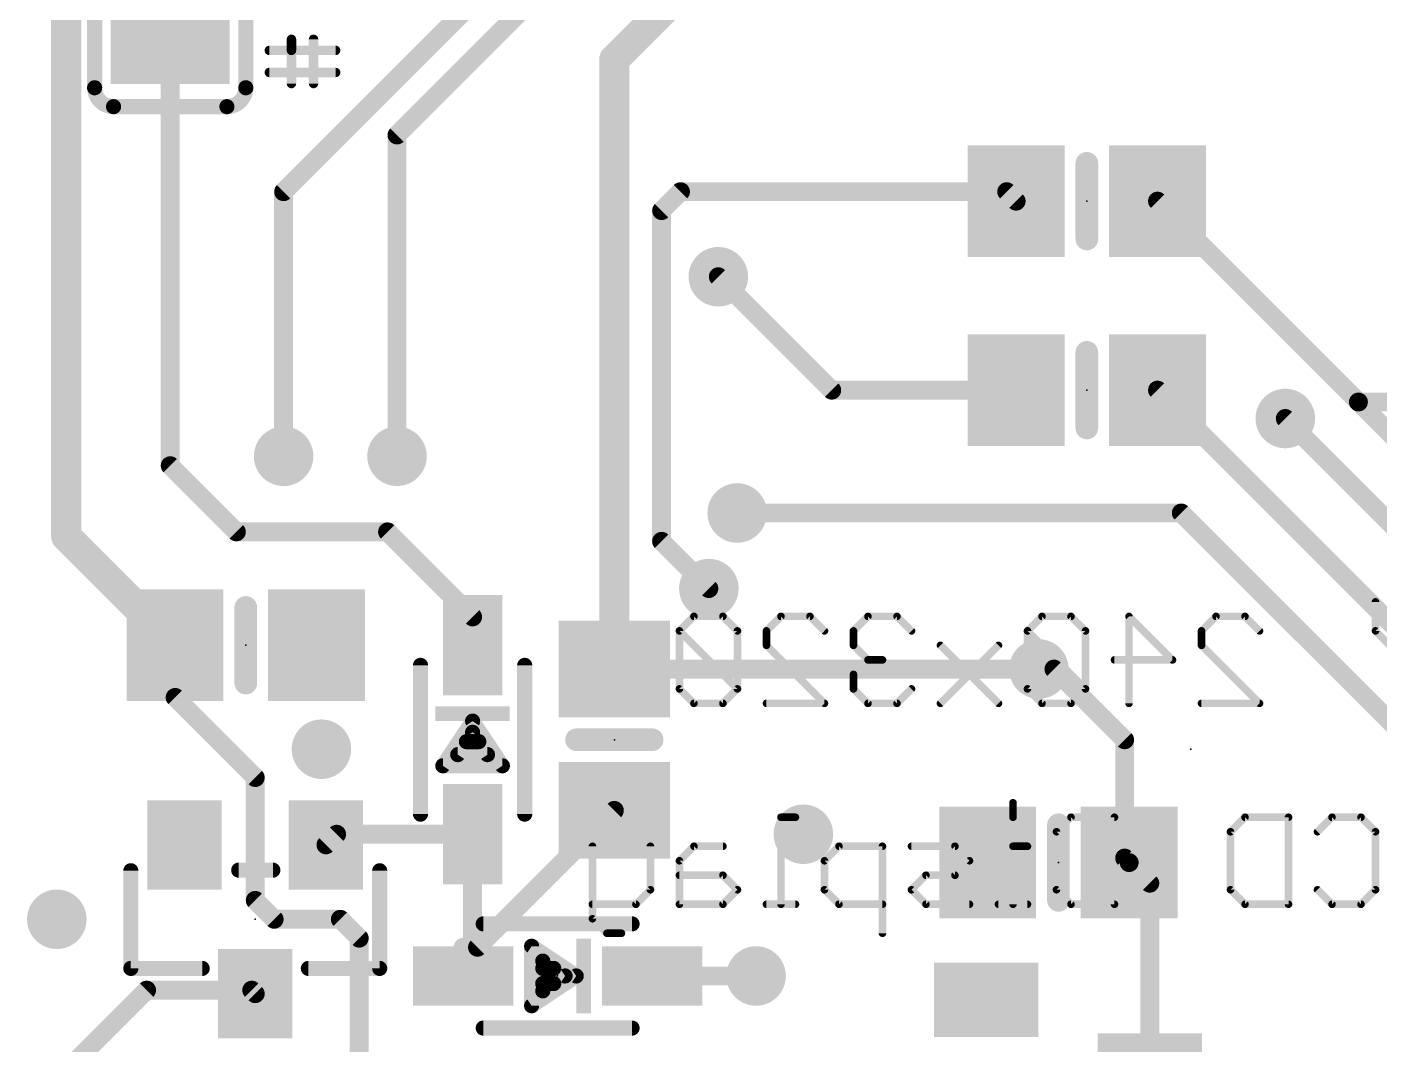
# Model space of a CAD drawing. Extents: x -0.1 to 56.3, y -0.6 to 85.1.
# Drawn here: x 15.47 to 33.66, y 41.24 to 54.92 of the extents above; entities that cross this region are included whole.
import ezdxf

# ---------------------------------------------------------------- set-up
doc = ezdxf.new("R2010")
doc.units = 0
for name, color, linetype in [('1', 12, 'CONTINUOUS'), ('18', 110, 'CONTINUOUS'), ('21', 40, 'CONTINUOUS'), ('23', 53, 'CONTINUOUS'), ('24', 53, 'CONTINUOUS'), ('52', 253, 'CONTINUOUS')]:
    doc.layers.add(name, color=color, linetype=linetype)

# ---------------------------------------------------------------- blocks, each defined once
blk = doc.blocks.new('RECT')
blk.add_solid([(-0.5, -0.5), (0.5, -0.5), (-0.5, 0.5), (0.5, 0.5)])
blk = doc.blocks.new('ROUNDV')
at = {"const_width": 0.5}
blk.add_lwpolyline([(0, -0.25, 1), (0, 0.25, 1), (0, -0.25)], format="xyb", dxfattribs=at)

msp = doc.modelspace()

# ---------------------------------------------------------------- linework, layer by layer
at = {"layer": '1'}
for points, const_width in [([(16.002, 73.533), (16.002, 48.072)], 0.4064), ([(25.019, 58.801), (18.923, 52.705)], 0.254), ([(25.654, 58.674), (20.447, 53.467)], 0.254), ([(24.257, 55.372), (23.368, 54.483)], 0.4064), ([(17.399, 54.737), (17.399, 49.022)], 0.254), ([(23.368, 54.483), (23.368, 46.289)], 0.4064), ([(20.447, 53.467), (20.447, 49.149)], 0.254), ([(18.923, 52.705), (18.923, 49.149)], 0.254), ([(24.003, 52.451), (24.257, 52.705)], 0.254), ([(24.257, 52.705), (28.641, 52.705)], 0.254), ([(28.641, 52.705), (28.768, 52.578)], 0.254), ([(24.003, 48.006), (24.003, 52.451)], 0.254), ([(30.668, 52.578), (33.368, 49.878)], 0.254), ([(26.289, 50.038), (24.765, 51.562)], 0.254), ([(28.768, 50.038), (26.289, 50.038)], 0.254), ([(30.668, 50.038), (35.365, 45.341)], 0.254), ([(33.368, 49.878), (34.765, 48.481)], 0.254), ([(42.959, 49.878), (33.368, 49.878)], 0.254), ([(36.365, 45.677), (32.385, 49.657)], 0.254), ([(17.399, 49.022), (18.288, 48.133)], 0.254), ([(30.988, 48.387), (25.019, 48.387)], 0.254), ([(34.865, 44.51), (30.988, 48.387)], 0.254), ([(16.002, 48.072), (17.465, 46.609)], 0.4064), ([(18.288, 48.133), (20.32, 48.133)], 0.254), ([(20.32, 48.133), (21.463, 46.99)], 0.254), ([(24.638, 47.371), (24.003, 48.006)], 0.254), ([(21.463, 46.99), (21.463, 46.609)], 0.254), ([(17.465, 46.609), (17.465, 45.908)], 0.254), ([(23.368, 46.289), (29.0737, 46.289)], 0.254), ([(29.0737, 46.289), (29.276, 46.289)], 0.254), ([(29.276, 46.289), (30.226, 45.339)], 0.254), ([(17.465, 45.908), (18.542, 44.831)], 0.254), ([(30.226, 45.339), (30.226, 43.749)], 0.254), ([(18.542, 44.831), (18.542, 43.18)], 0.254), ([(23.368, 44.389), (21.529, 42.55)], 0.254), ([(19.492, 43.926), (19.635, 44.069)], 0.254), ([(19.635, 44.069), (21.463, 44.069)], 0.254), ([(21.463, 42.164), (21.463, 44.069)], 0.254), ([(30.226, 43.749), (30.287, 43.688)], 0.254), ([(30.287, 43.688), (30.564, 43.411)], 0.254), ([(30.564, 43.411), (30.564, 40.894)], 0.254), ([(18.542, 43.18), (18.796, 42.926)], 0.254), ([(18.796, 42.926), (19.685, 42.926)], 0.254), ([(19.685, 42.926), (19.939, 42.672)], 0.254), ([(19.939, 42.672), (19.939, 40.32)], 0.254), ([(21.529, 42.55), (21.336, 42.55)], 0.254), ([(21.336, 42.55), (21.336, 42.164)], 0.254), ([(21.336, 42.164), (21.463, 42.164)], 0.254), ([(23.876, 42.164), (25.273, 42.164)], 0.254), ([(17.0815, 41.9735), (16.129, 41.021)], 0.254), ([(18.4945, 41.9735), (17.0815, 41.9735)], 0.254), ([(18.542, 41.926), (18.4945, 41.9735)], 0.254)]:
    msp.add_lwpolyline(points, dxfattribs=dict(at, const_width=const_width))
for points, const_width in [([(17.4625, 54.737, 1), (17.3355, 54.737)], 0.127), ([(23.4696, 54.483, 1), (23.2664, 54.483)], 0.2032), ([(23.2962, 54.5548, 1), (23.4398, 54.4112)], 0.2032), ([(20.5105, 53.467, 1), (20.3835, 53.467)], 0.127), ([(20.4021, 53.5119, 1), (20.4919, 53.4221)], 0.127), ([(18.9865, 52.705, 1), (18.8595, 52.705)], 0.127), ([(18.8781, 52.7499, 1), (18.9679, 52.6601)], 0.127), ([(24.257, 52.7685, 1), (24.257, 52.6415)], 0.127), ([(24.3019, 52.6601, 1), (24.2121, 52.7499)], 0.127), ([(28.6859, 52.7499, 1), (28.5961, 52.6601)], 0.127), ([(28.641, 52.6415, 1), (28.641, 52.7685)], 0.127), ([(24.0665, 52.451, 1), (23.9395, 52.451)], 0.127), ([(23.9581, 52.4959, 1), (24.0479, 52.4061)], 0.127), ([(28.7231, 52.5331, 1), (28.8129, 52.6229)], 0.127), ([(30.7129, 52.6229, 1), (30.6231, 52.5331)], 0.127), ([(24.8099, 51.6069, 1), (24.7201, 51.5171)], 0.127), ([(26.289, 50.1015, 1), (26.289, 49.9745)], 0.127), ([(26.2441, 49.9931, 1), (26.3339, 50.0829)], 0.127), ([(28.768, 49.9745, 1), (28.768, 50.1015)], 0.127), ([(30.7129, 50.0829, 1), (30.6231, 49.9931)], 0.127), ([(33.4129, 49.9229, 1), (33.3231, 49.8331)], 0.127), ([(33.368, 49.9415, 1), (33.368, 49.8145)], 0.127), ([(33.3231, 49.8331, 1), (33.4129, 49.9229)], 0.127), ([(32.4299, 49.7019, 1), (32.3401, 49.6121)], 0.127), ([(17.4439, 49.0669, 1), (17.3541, 48.9771)], 0.127), ([(18.8595, 49.149, 1), (18.9865, 49.149)], 0.127), ([(20.3835, 49.149, 1), (20.5105, 49.149)], 0.127), ([(17.3355, 49.022, 1), (17.4625, 49.022)], 0.127), ([(25.019, 48.4505, 1), (25.019, 48.3235)], 0.127), ([(31.0329, 48.4319, 1), (30.9431, 48.3421)], 0.127), ([(30.988, 48.3235, 1), (30.988, 48.4505)], 0.127), ([(16.0738, 48.1438, 1), (15.9302, 48.0002)], 0.2032), ([(18.288, 48.1965, 1), (18.288, 48.0695)], 0.127), ([(18.2431, 48.0881, 1), (18.3329, 48.1779)], 0.127), ([(20.3649, 48.1779, 1), (20.2751, 48.0881)], 0.127), ([(20.32, 48.0695, 1), (20.32, 48.1965)], 0.127), ([(15.9004, 48.072, 1), (16.1036, 48.072)], 0.2032), ([(24.0479, 48.0509, 1), (23.9581, 47.9611)], 0.127), ([(23.9395, 48.006, 1), (24.0665, 48.006)], 0.127), ([(24.5931, 47.3261, 1), (24.6829, 47.4159)], 0.127), ([(21.5265, 46.99, 1), (21.3995, 46.99)], 0.127), ([(21.4181, 46.9451, 1), (21.5079, 47.0349)], 0.127), ([(17.3932, 46.5372, 1), (17.5368, 46.6808)], 0.2032), ([(17.5285, 46.609, 1), (17.4015, 46.609)], 0.127), ([(21.3995, 46.609, 1), (21.5265, 46.609)], 0.127), ([(23.2664, 46.289, 1), (23.4696, 46.289)], 0.2032), ([(23.368, 46.3525, 1), (23.368, 46.2255)], 0.127), ([(29.0737, 46.3525, 1), (29.0737, 46.2255)], 0.127), ([(29.0737, 46.2255, 1), (29.0737, 46.3525)], 0.127), ([(29.3209, 46.3339, 1), (29.2311, 46.2441)], 0.127), ([(29.276, 46.2255, 1), (29.276, 46.3525)], 0.127), ([(17.5099, 45.9529, 1), (17.4201, 45.8631)], 0.127), ([(17.4015, 45.908, 1), (17.5285, 45.908)], 0.127), ([(30.2895, 45.339, 1), (30.1625, 45.339)], 0.127), ([(30.1811, 45.2941, 1), (30.2709, 45.3839)], 0.127), ([(18.6055, 44.831, 1), (18.4785, 44.831)], 0.127), ([(18.4971, 44.7861, 1), (18.5869, 44.8759)], 0.127), ([(23.4129, 44.3441, 1), (23.3231, 44.4339)], 0.127), ([(19.635, 44.1325, 1), (19.635, 44.0055)], 0.127), ([(19.6799, 44.0241, 1), (19.5901, 44.1139)], 0.127), ([(21.5265, 44.069, 1), (21.3995, 44.069)], 0.127), ([(21.463, 44.0055, 1), (21.463, 44.1325)], 0.127), ([(19.4471, 43.9709, 1), (19.5369, 43.8811)], 0.127), ([(30.2709, 43.7939, 1), (30.1811, 43.7041)], 0.127), ([(30.1625, 43.749, 1), (30.2895, 43.749)], 0.127), ([(30.3319, 43.7329, 1), (30.2421, 43.6431)], 0.127), ([(30.2421, 43.6431, 1), (30.3319, 43.7329)], 0.127), ([(30.6275, 43.411, 1), (30.5005, 43.411)], 0.127), ([(30.5191, 43.3661, 1), (30.6089, 43.4559)], 0.127), ([(18.5869, 43.2249, 1), (18.4971, 43.1351)], 0.127), ([(18.4785, 43.18, 1), (18.6055, 43.18)], 0.127), ([(18.796, 42.9895, 1), (18.796, 42.8625)], 0.127), ([(18.7511, 42.8811, 1), (18.8409, 42.9709)], 0.127), ([(19.7299, 42.9709, 1), (19.6401, 42.8811)], 0.127), ([(19.685, 42.8625, 1), (19.685, 42.9895)], 0.127), ([(20.0025, 42.672, 1), (19.8755, 42.672)], 0.127), ([(19.8941, 42.6271, 1), (19.9839, 42.7169)], 0.127), ([(21.336, 42.6135, 1), (21.336, 42.4865)], 0.127), ([(21.3995, 42.55, 1), (21.2725, 42.55)], 0.127), ([(21.4841, 42.5949, 1), (21.5739, 42.5051)], 0.127), ([(21.529, 42.4865, 1), (21.529, 42.6135)], 0.127), ([(21.336, 42.2275, 1), (21.336, 42.1005)], 0.127), ([(21.2725, 42.164, 1), (21.3995, 42.164)], 0.127), ([(21.3995, 42.164, 1), (21.5265, 42.164)], 0.127), ([(21.463, 42.1005, 1), (21.463, 42.2275)], 0.127), ([(23.876, 42.2275, 1), (23.876, 42.1005)], 0.127), ([(25.273, 42.1005, 1), (25.273, 42.2275)], 0.127), ([(17.0815, 42.037, 1), (17.0815, 41.91)], 0.127), ([(17.1264, 41.9286, 1), (17.0366, 42.0184)], 0.127), ([(18.5394, 42.0184, 1), (18.4496, 41.9286)], 0.127), ([(18.4945, 41.91, 1), (18.4945, 42.037)], 0.127), ([(18.4971, 41.8811, 1), (18.5869, 41.9709)], 0.127)]:
    msp.add_lwpolyline(points, format="xyb", dxfattribs=dict(at, const_width=const_width))
at = {"layer": '21'}
for points, const_width in [([(16.383, 54.102), (16.383, 56.896)], 0.2032), ([(18.415, 56.896), (18.415, 54.102)], 0.2032), ([(19.0283, 54.6041), (19.0283, 54.7524)], 0.127), ([(19.3249, 54.1592), (19.3249, 54.7524)], 0.127), ([(18.7317, 54.6041), (19.6215, 54.6041)], 0.127), ([(19.0283, 54.1592), (19.0283, 54.6041)], 0.127), ([(19.6215, 54.3075), (18.7317, 54.3075)], 0.127), ([(16.637, 53.848), (18.161, 53.848)], 0.2032), ([(29.718, 53.086), (29.718, 52.07)], 0.3048), ([(29.718, 50.546), (29.718, 49.53)], 0.3048), ([(18.415, 47.117), (18.415, 46.101)], 0.3048), ([(20.763, 44.339), (20.763, 46.339)], 0.2032), ([(22.163, 46.339), (22.163, 44.339)], 0.2032), ([(21.063, 44.989), (21.463, 45.589)], 0.2032), ([(21.463, 45.589), (21.863, 44.989)], 0.2032), ([(21.263, 45.139), (21.463, 45.439)], 0.2032), ([(21.463, 45.439), (21.663, 45.139)], 0.2032), ([(22.86, 45.339), (23.876, 45.339)], 0.3048), ([(21.3794, 45.3136), (21.5466, 45.3136)], 0.2032), ([(21.663, 45.139), (21.263, 45.139)], 0.2032), ([(21.863, 44.989), (21.063, 44.989)], 0.2032), ([(29.337, 43.18), (29.337, 44.196)], 0.3048), ([(16.8696, 42.2656), (16.8696, 43.5784)], 0.2032), ([(18.3196, 43.5864), (18.7784, 43.5864)], 0.2032), ([(20.2144, 43.5784), (20.2144, 42.2656)], 0.2032), ([(21.606, 42.864), (23.606, 42.864)], 0.2032), ([(22.256, 41.764), (22.256, 42.564)], 0.2032), ([(22.256, 42.564), (22.856, 42.164)], 0.2032), ([(17.8284, 42.2656), (16.8696, 42.2656)], 0.2032), ([(20.2144, 42.2656), (19.2556, 42.2656)], 0.2032), ([(22.406, 41.964), (22.406, 42.364)], 0.2032), ([(22.406, 42.364), (22.706, 42.164)], 0.2032), ([(22.406, 42.2656), (22.5536, 42.2656)], 0.2032), ([(22.856, 42.164), (22.256, 41.764)], 0.2032), ([(22.706, 42.164), (22.406, 41.964)], 0.2032), ([(22.406, 42.0624), (22.5536, 42.0624)], 0.2032), ([(23.606, 41.464), (21.606, 41.464)], 0.2032)]:
    msp.add_lwpolyline(points, dxfattribs=dict(at, const_width=const_width))
for points, const_width in [([(19.0601, 54.7524, 1), (18.9966, 54.7524)], 0.0635), ([(19.3567, 54.7524, 1), (19.2932, 54.7524)], 0.0635), ([(18.7317, 54.6359, 1), (18.7317, 54.5724)], 0.0635), ([(19.0601, 54.6041, 1), (18.9966, 54.6041)], 0.0635), ([(18.9966, 54.6041, 1), (19.0601, 54.6041)], 0.0635), ([(19.6215, 54.5724, 1), (19.6215, 54.6359)], 0.0635), ([(18.7317, 54.3393, 1), (18.7317, 54.2758)], 0.0635), ([(19.6215, 54.2758, 1), (19.6215, 54.3393)], 0.0635), ([(16.383, 54.102, 0.4142), (16.637, 53.848)], 0.2032), ([(16.4338, 54.102, 1), (16.3322, 54.102)], 0.1016), ([(18.161, 53.848, 0.4142), (18.415, 54.102)], 0.2032), ([(18.4658, 54.102, 1), (18.3642, 54.102)], 0.1016), ([(18.9966, 54.1592, 1), (19.0601, 54.1592)], 0.0635), ([(19.2932, 54.1592, 1), (19.3567, 54.1592)], 0.0635), ([(16.3322, 54.102, 1), (16.4338, 54.102)], 0.1016), ([(18.3642, 54.102, 1), (18.4658, 54.102)], 0.1016), ([(16.637, 53.8988, 1), (16.637, 53.7972)], 0.1016), ([(16.637, 53.7972, 1), (16.637, 53.8988)], 0.1016), ([(18.161, 53.8988, 1), (18.161, 53.7972)], 0.1016), ([(18.161, 53.7972, 1), (18.161, 53.8988)], 0.1016), ([(29.7942, 53.086, 1), (29.6418, 53.086)], 0.1524), ([(29.6418, 52.07, 1), (29.7942, 52.07)], 0.1524), ([(29.7942, 50.546, 1), (29.6418, 50.546)], 0.1524), ([(29.6418, 49.53, 1), (29.7942, 49.53)], 0.1524), ([(18.4912, 47.117, 1), (18.3388, 47.117)], 0.1524), ([(20.8138, 46.339, 1), (20.7122, 46.339)], 0.1016), ([(22.2138, 46.339, 1), (22.1122, 46.339)], 0.1016), ([(18.3388, 46.101, 1), (18.4912, 46.101)], 0.1524), ([(21.5053, 45.6172, 1), (21.4207, 45.5608)], 0.1016), ([(21.5053, 45.5608, 1), (21.4207, 45.6172)], 0.1016), ([(21.5053, 45.4672, 1), (21.4207, 45.4108)], 0.1016), ([(21.5053, 45.4108, 1), (21.4207, 45.4672)], 0.1016), ([(22.86, 45.4152, 1), (22.86, 45.2628)], 0.1524), ([(23.876, 45.2628, 1), (23.876, 45.4152)], 0.1524), ([(21.3794, 45.3644, 1), (21.3794, 45.2628)], 0.1016), ([(21.5466, 45.2628, 1), (21.5466, 45.3644)], 0.1016), ([(21.263, 45.1898, 1), (21.263, 45.0882)], 0.1016), ([(21.2207, 45.1672, 1), (21.3053, 45.1108)], 0.1016), ([(21.6207, 45.1108, 1), (21.7053, 45.1672)], 0.1016), ([(21.663, 45.0882, 1), (21.663, 45.1898)], 0.1016), ([(21.063, 45.0398, 1), (21.063, 44.9382)], 0.1016), ([(21.0207, 45.0172, 1), (21.1053, 44.9608)], 0.1016), ([(21.8207, 44.9608, 1), (21.9053, 45.0172)], 0.1016), ([(21.863, 44.9382, 1), (21.863, 45.0398)], 0.1016), ([(20.7122, 44.339, 1), (20.8138, 44.339)], 0.1016), ([(22.1122, 44.339, 1), (22.2138, 44.339)], 0.1016), ([(29.4132, 44.196, 1), (29.2608, 44.196)], 0.1524), ([(16.9204, 43.5784, 1), (16.8188, 43.5784)], 0.1016), ([(18.3196, 43.6372, 1), (18.3196, 43.5356)], 0.1016), ([(18.7784, 43.5356, 1), (18.7784, 43.6372)], 0.1016), ([(20.2652, 43.5784, 1), (20.1636, 43.5784)], 0.1016), ([(29.2608, 43.18, 1), (29.4132, 43.18)], 0.1524), ([(21.606, 42.9148, 1), (21.606, 42.8132)], 0.1016), ([(23.606, 42.8132, 1), (23.606, 42.9148)], 0.1016), ([(22.3068, 42.564, 1), (22.2052, 42.564)], 0.1016), ([(22.2842, 42.6063, 1), (22.2278, 42.5217)], 0.1016), ([(16.8696, 42.3164, 1), (16.8696, 42.2148)], 0.1016), ([(17.8284, 42.2148, 1), (17.8284, 42.3164)], 0.1016), ([(19.2556, 42.3164, 1), (19.2556, 42.2148)], 0.1016), ([(20.2144, 42.2148, 1), (20.2144, 42.3164)], 0.1016), ([(22.4568, 42.364, 1), (22.3552, 42.364)], 0.1016), ([(22.4342, 42.4063, 1), (22.3778, 42.3217)], 0.1016), ([(22.406, 42.3164, 1), (22.406, 42.2148)], 0.1016), ([(22.5536, 42.2148, 1), (22.5536, 42.3164)], 0.1016), ([(16.8188, 42.2656, 1), (16.9204, 42.2656)], 0.1016), ([(20.1636, 42.2656, 1), (20.2652, 42.2656)], 0.1016), ([(22.7342, 42.1217, 1), (22.6778, 42.2063)], 0.1016), ([(22.6778, 42.1217, 1), (22.7342, 42.2063)], 0.1016), ([(22.8842, 42.1217, 1), (22.8278, 42.2063)], 0.1016), ([(22.8278, 42.1217, 1), (22.8842, 42.2063)], 0.1016), ([(22.406, 42.1132, 1), (22.406, 42.0116)], 0.1016), ([(22.3778, 42.0063, 1), (22.4342, 41.9217)], 0.1016), ([(22.3552, 41.964, 1), (22.4568, 41.964)], 0.1016), ([(22.5536, 42.0116, 1), (22.5536, 42.1132)], 0.1016), ([(22.2278, 41.8063, 1), (22.2842, 41.7217)], 0.1016), ([(22.2052, 41.764, 1), (22.3068, 41.764)], 0.1016), ([(21.606, 41.5148, 1), (21.606, 41.4132)], 0.1016), ([(23.606, 41.4132, 1), (23.606, 41.5148)], 0.1016)]:
    msp.add_lwpolyline(points, format="xyb", dxfattribs=dict(at, const_width=const_width))
at = {"layer": '23'}
for p in [(29.718, 52.578), (29.718, 50.038), (18.415, 46.609), (21.463, 45.339), (23.368, 45.339), (29.337, 43.688), (18.542, 42.926), (22.606, 42.164)]:
    msp.add_point(p, dxfattribs=at)
at = {"layer": '24'}
msp.add_point((31.115, 45.212), dxfattribs=at)
at = {"layer": '52', "const_width": 0.1016}
for points in [[(33.5979, 47.1921), (33.5979, 46.8023)], [(24.4376, 46.9972), (24.2427, 46.8023)], [(24.8274, 46.9972), (24.4376, 46.9972)], [(25.0223, 46.8023), (24.8274, 46.9972)], [(25.4121, 46.8023), (25.607, 46.9972)], [(25.607, 46.9972), (25.9968, 46.9972)], [(25.9968, 46.9972), (26.1917, 46.8023)], [(26.7764, 46.9972), (26.5815, 46.8023)], [(27.1662, 46.9972), (26.7764, 46.9972)], [(27.3611, 46.8023), (27.1662, 46.9972)], [(29.1152, 46.9972), (28.9203, 46.8023)], [(29.505, 46.9972), (29.1152, 46.9972)], [(29.6999, 46.8023), (29.505, 46.9972)], [(30.2846, 45.8278), (30.2846, 46.9972)], [(30.2846, 46.9972), (30.8693, 46.4125)], [(31.2591, 46.8023), (31.454, 46.9972)], [(31.454, 46.9972), (31.8438, 46.9972)], [(31.8438, 46.9972), (32.0387, 46.8023)], [(24.2427, 46.8023), (24.2427, 46.0227)], [(25.0223, 46.0227), (24.2427, 46.8023)], [(25.0223, 46.0227), (25.0223, 46.8023)], [(25.4121, 46.6074), (25.4121, 46.8023)], [(26.5815, 46.8023), (26.5815, 46.6074)], [(28.9203, 46.8023), (28.9203, 46.0227)], [(29.6999, 46.0227), (28.9203, 46.8023)], [(29.6999, 46.0227), (29.6999, 46.8023)], [(31.2591, 46.6074), (31.2591, 46.8023)], [(33.5979, 46.8023), (33.7928, 46.6074)], [(26.1917, 45.8278), (25.4121, 46.6074)], [(26.5815, 46.6074), (26.7764, 46.4125)], [(28.5305, 46.6074), (27.7509, 45.8278)], [(28.5305, 45.8278), (27.7509, 46.6074)], [(32.0387, 45.8278), (31.2591, 46.6074)], [(26.7764, 46.4125), (26.5815, 46.2176)], [(26.7764, 46.4125), (26.9713, 46.4125)], [(30.8693, 46.4125), (30.0897, 46.4125)], [(26.5815, 46.2176), (26.5815, 46.0227)], [(24.2427, 46.0227), (24.4376, 45.8278)], [(24.8274, 45.8278), (25.0223, 46.0227)], [(26.5815, 46.0227), (26.7764, 45.8278)], [(27.1662, 45.8278), (27.3611, 46.0227)], [(28.9203, 46.0227), (29.1152, 45.8278)], [(29.505, 45.8278), (29.6999, 46.0227)], [(24.4376, 45.8278), (24.8274, 45.8278)], [(25.4121, 45.8278), (26.1917, 45.8278)], [(26.7764, 45.8278), (27.1662, 45.8278)], [(29.1152, 45.8278), (29.505, 45.8278)], [(31.2591, 45.8278), (32.0387, 45.8278)], [(28.7254, 44.4921), (28.7254, 44.2972)], [(25.8019, 44.2972), (25.607, 44.2972)], [(25.607, 44.2972), (25.607, 43.1278)], [(29.3101, 44.1023), (29.505, 44.2972)], [(29.505, 44.2972), (30.0897, 44.2972)], [(30.0897, 44.2972), (30.0897, 43.1278)], [(31.6489, 44.1023), (31.8438, 44.2972)], [(31.8438, 44.2972), (32.4285, 44.2972)], [(32.4285, 44.2972), (32.4285, 43.1278)], [(32.8183, 44.1023), (33.0132, 44.2972)], [(33.0132, 44.2972), (33.403, 44.2972)], [(33.403, 44.2972), (33.5979, 44.1023)], [(29.3101, 43.3227), (29.3101, 44.1023)], [(31.6489, 43.3227), (31.6489, 44.1023)], [(33.5979, 44.1023), (33.5979, 43.3227)], [(23.0733, 43.9074), (23.0733, 42.9329)], [(23.8529, 43.9074), (23.8529, 43.3227)], [(24.4376, 43.9074), (24.2427, 43.7125)], [(24.8274, 43.9074), (24.4376, 43.9074)], [(26.3866, 43.9074), (26.1917, 43.7125)], [(26.9713, 43.9074), (26.3866, 43.9074)], [(26.9713, 42.738), (26.9713, 43.9074)], [(27.9458, 43.9074), (27.3611, 43.9074)], [(28.1407, 43.7125), (27.9458, 43.9074)], [(28.9203, 43.9074), (28.7254, 43.9074)], [(28.7254, 43.9074), (28.7254, 43.1278)], [(24.2427, 43.7125), (24.2427, 43.1278)], [(26.1917, 43.7125), (26.1917, 43.3227)], [(27.9458, 43.5176), (28.1407, 43.7125)], [(24.8274, 43.5176), (24.2427, 43.5176)], [(25.0223, 43.3227), (24.8274, 43.5176)], [(27.3611, 43.3227), (27.556, 43.5176)], [(27.556, 43.5176), (27.9458, 43.5176)], [(23.8529, 43.3227), (23.658, 43.1278)], [(24.8274, 43.1278), (25.0223, 43.3227)], [(26.1917, 43.3227), (26.3866, 43.1278)], [(27.556, 43.1278), (27.3611, 43.3227)], [(29.505, 43.1278), (29.3101, 43.3227)], [(31.8438, 43.1278), (31.6489, 43.3227)], [(33.0132, 43.1278), (32.8183, 43.3227)], [(33.5979, 43.3227), (33.403, 43.1278)], [(23.658, 43.1278), (23.0733, 43.1278)], [(24.2427, 43.1278), (24.8274, 43.1278)], [(25.8019, 43.1278), (25.4121, 43.1278)], [(26.3866, 43.1278), (26.9713, 43.1278)], [(28.1407, 43.1278), (27.556, 43.1278)], [(28.9203, 43.1278), (28.5305, 43.1278)], [(30.0897, 43.1278), (29.505, 43.1278)], [(32.4285, 43.1278), (31.8438, 43.1278)], [(33.403, 43.1278), (33.0132, 43.1278)], [(23.0733, 42.9329), (23.2682, 42.738)], [(23.2682, 42.738), (23.4631, 42.738)]]:
    msp.add_lwpolyline(points, dxfattribs=at)
at = {"layer": '52', "const_width": 0.0508}
for points in [[(33.6233, 47.1921, 1), (33.5725, 47.1921)], [(24.4376, 47.0226, 1), (24.4376, 46.9718)], [(24.4556, 46.9792, 1), (24.4197, 47.0152)], [(24.8454, 47.0152, 1), (24.8095, 46.9792)], [(24.8274, 46.9718, 1), (24.8274, 47.0226)], [(25.607, 47.0226, 1), (25.607, 46.9718)], [(25.625, 46.9792, 1), (25.5891, 47.0152)], [(26.0148, 47.0152, 1), (25.9789, 46.9792)], [(25.9968, 46.9718, 1), (25.9968, 47.0226)], [(26.7764, 47.0226, 1), (26.7764, 46.9718)], [(26.7944, 46.9792, 1), (26.7585, 47.0152)], [(27.1842, 47.0152, 1), (27.1483, 46.9792)], [(27.1662, 46.9718, 1), (27.1662, 47.0226)], [(29.1152, 47.0226, 1), (29.1152, 46.9718)], [(29.1332, 46.9792, 1), (29.0973, 47.0152)], [(29.523, 47.0152, 1), (29.4871, 46.9792)], [(29.505, 46.9718, 1), (29.505, 47.0226)], [(30.31, 46.9972, 1), (30.2592, 46.9972)], [(30.3026, 47.0152, 1), (30.2667, 46.9792)], [(31.454, 47.0226, 1), (31.454, 46.9718)], [(31.472, 46.9792, 1), (31.4361, 47.0152)], [(31.8618, 47.0152, 1), (31.8259, 46.9792)], [(31.8438, 46.9718, 1), (31.8438, 47.0226)], [(24.2681, 46.8023, 1), (24.2173, 46.8023)], [(24.2607, 46.8203, 1), (24.2248, 46.7843)], [(24.2248, 46.8203, 1), (24.2607, 46.7843)], [(25.0477, 46.8023, 1), (24.9969, 46.8023)], [(25.0044, 46.7843, 1), (25.0403, 46.8203)], [(25.4375, 46.8023, 1), (25.3867, 46.8023)], [(25.3942, 46.8203, 1), (25.4301, 46.7843)], [(26.1738, 46.7843, 1), (26.2097, 46.8203)], [(26.6069, 46.8023, 1), (26.5561, 46.8023)], [(26.5636, 46.8203, 1), (26.5995, 46.7843)], [(27.3432, 46.7843, 1), (27.3791, 46.8203)], [(28.9457, 46.8023, 1), (28.8949, 46.8023)], [(28.9383, 46.8203, 1), (28.9024, 46.7843)], [(28.9024, 46.8203, 1), (28.9383, 46.7843)], [(29.7253, 46.8023, 1), (29.6745, 46.8023)], [(29.682, 46.7843, 1), (29.7179, 46.8203)], [(31.2845, 46.8023, 1), (31.2337, 46.8023)], [(31.2412, 46.8203, 1), (31.2771, 46.7843)], [(32.0208, 46.7843, 1), (32.0567, 46.8203)], [(33.6159, 46.8203, 1), (33.5799, 46.7843)], [(33.5725, 46.8023, 1), (33.6233, 46.8023)], [(25.4301, 46.6254, 1), (25.3942, 46.5894)], [(25.3867, 46.6074, 1), (25.4375, 46.6074)], [(26.5995, 46.6254, 1), (26.5636, 46.5894)], [(26.5561, 46.6074, 1), (26.6069, 46.6074)], [(27.7689, 46.6254, 1), (27.733, 46.5894)], [(28.5485, 46.5894, 1), (28.5126, 46.6254)], [(31.2771, 46.6254, 1), (31.2412, 46.5894)], [(31.2337, 46.6074, 1), (31.2845, 46.6074)], [(26.7764, 46.4379, 1), (26.7764, 46.3871)], [(26.7944, 46.3945, 1), (26.7585, 46.4305)], [(26.7585, 46.3945, 1), (26.7944, 46.4305)], [(26.9713, 46.3871, 1), (26.9713, 46.4379)], [(30.0897, 46.4379, 1), (30.0897, 46.3871)], [(30.8514, 46.3945, 1), (30.8873, 46.4305)], [(30.8693, 46.3871, 1), (30.8693, 46.4379)], [(26.6069, 46.2176, 1), (26.5561, 46.2176)], [(26.5636, 46.2356, 1), (26.5995, 46.1996)], [(24.2607, 46.0407, 1), (24.2248, 46.0047)], [(24.2173, 46.0227, 1), (24.2681, 46.0227)], [(24.9969, 46.0227, 1), (25.0477, 46.0227)], [(25.0403, 46.0047, 1), (25.0044, 46.0407)], [(25.0044, 46.0047, 1), (25.0403, 46.0407)], [(26.5995, 46.0407, 1), (26.5636, 46.0047)], [(26.5561, 46.0227, 1), (26.6069, 46.0227)], [(27.3791, 46.0047, 1), (27.3432, 46.0407)], [(28.9383, 46.0407, 1), (28.9024, 46.0047)], [(28.8949, 46.0227, 1), (28.9457, 46.0227)], [(29.6745, 46.0227, 1), (29.7253, 46.0227)], [(29.7179, 46.0047, 1), (29.682, 46.0407)], [(29.682, 46.0047, 1), (29.7179, 46.0407)], [(24.4376, 45.8532, 1), (24.4376, 45.8024)], [(24.4197, 45.8098, 1), (24.4556, 45.8458)], [(24.8095, 45.8458, 1), (24.8454, 45.8098)], [(24.8274, 45.8024, 1), (24.8274, 45.8532)], [(25.4121, 45.8532, 1), (25.4121, 45.8024)], [(26.1738, 45.8098, 1), (26.2097, 45.8458)], [(26.1917, 45.8024, 1), (26.1917, 45.8532)], [(26.7764, 45.8532, 1), (26.7764, 45.8024)], [(26.7585, 45.8098, 1), (26.7944, 45.8458)], [(27.1483, 45.8458, 1), (27.1842, 45.8098)], [(27.1662, 45.8024, 1), (27.1662, 45.8532)], [(27.733, 45.8458, 1), (27.7689, 45.8098)], [(28.5126, 45.8098, 1), (28.5485, 45.8458)], [(29.1152, 45.8532, 1), (29.1152, 45.8024)], [(29.0973, 45.8098, 1), (29.1332, 45.8458)], [(29.4871, 45.8458, 1), (29.523, 45.8098)], [(29.505, 45.8024, 1), (29.505, 45.8532)], [(30.2592, 45.8278, 1), (30.31, 45.8278)], [(31.2591, 45.8532, 1), (31.2591, 45.8024)], [(32.0208, 45.8098, 1), (32.0567, 45.8458)], [(32.0387, 45.8024, 1), (32.0387, 45.8532)], [(28.7508, 44.4921, 1), (28.7, 44.4921)], [(25.607, 44.3226, 1), (25.607, 44.2718)], [(25.6324, 44.2972, 1), (25.5816, 44.2972)], [(25.8019, 44.2718, 1), (25.8019, 44.3226)], [(28.7, 44.2972, 1), (28.7508, 44.2972)], [(29.505, 44.3226, 1), (29.505, 44.2718)], [(29.523, 44.2792, 1), (29.4871, 44.3152)], [(30.1151, 44.2972, 1), (30.0643, 44.2972)], [(30.0897, 44.2718, 1), (30.0897, 44.3226)], [(31.8438, 44.3226, 1), (31.8438, 44.2718)], [(31.8618, 44.2792, 1), (31.8259, 44.3152)], [(32.4539, 44.2972, 1), (32.4031, 44.2972)], [(32.4285, 44.2718, 1), (32.4285, 44.3226)], [(33.0132, 44.3226, 1), (33.0132, 44.2718)], [(33.0312, 44.2792, 1), (32.9953, 44.3152)], [(33.421, 44.3152, 1), (33.3851, 44.2792)], [(33.403, 44.2718, 1), (33.403, 44.3226)], [(29.3355, 44.1023, 1), (29.2847, 44.1023)], [(29.2922, 44.1203, 1), (29.3281, 44.0843)], [(31.6743, 44.1023, 1), (31.6235, 44.1023)], [(31.631, 44.1203, 1), (31.6669, 44.0843)], [(32.8004, 44.1203, 1), (32.8363, 44.0843)], [(33.6233, 44.1023, 1), (33.5725, 44.1023)], [(33.5799, 44.0843, 1), (33.6159, 44.1203)], [(23.0987, 43.9074, 1), (23.0479, 43.9074)], [(23.8783, 43.9074, 1), (23.8275, 43.9074)], [(24.4376, 43.9328, 1), (24.4376, 43.882)], [(24.4556, 43.8894, 1), (24.4197, 43.9254)], [(24.8274, 43.882, 1), (24.8274, 43.9328)], [(26.3866, 43.9328, 1), (26.3866, 43.882)], [(26.4046, 43.8894, 1), (26.3687, 43.9254)], [(26.9967, 43.9074, 1), (26.9459, 43.9074)], [(26.9713, 43.882, 1), (26.9713, 43.9328)], [(27.3611, 43.9328, 1), (27.3611, 43.882)], [(27.9638, 43.9254, 1), (27.9279, 43.8894)], [(27.9458, 43.882, 1), (27.9458, 43.9328)], [(28.7254, 43.9328, 1), (28.7254, 43.882)], [(28.7508, 43.9074, 1), (28.7, 43.9074)], [(28.9203, 43.882, 1), (28.9203, 43.9328)], [(24.2681, 43.7125, 1), (24.2173, 43.7125)], [(24.2248, 43.7305, 1), (24.2607, 43.6945)], [(26.2171, 43.7125, 1), (26.1663, 43.7125)], [(26.1738, 43.7305, 1), (26.2097, 43.6945)], [(28.1587, 43.6945, 1), (28.1228, 43.7305)], [(28.1228, 43.6945, 1), (28.1587, 43.7305)], [(24.2427, 43.543, 1), (24.2427, 43.4922)], [(24.8454, 43.5356, 1), (24.8095, 43.4996)], [(24.8274, 43.4922, 1), (24.8274, 43.543)], [(27.556, 43.543, 1), (27.556, 43.4922)], [(27.574, 43.4996, 1), (27.5381, 43.5356)], [(27.9279, 43.5356, 1), (27.9638, 43.4996)], [(27.9458, 43.4922, 1), (27.9458, 43.543)], [(23.8275, 43.3227, 1), (23.8783, 43.3227)], [(23.8709, 43.3047, 1), (23.835, 43.3407)], [(25.0403, 43.3047, 1), (25.0044, 43.3407)], [(25.0044, 43.3047, 1), (25.0403, 43.3407)], [(26.2097, 43.3407, 1), (26.1738, 43.3047)], [(26.1663, 43.3227, 1), (26.2171, 43.3227)], [(27.3791, 43.3407, 1), (27.3432, 43.3047)], [(27.3432, 43.3407, 1), (27.3791, 43.3047)], [(29.3281, 43.3407, 1), (29.2922, 43.3047)], [(29.2847, 43.3227, 1), (29.3355, 43.3227)], [(31.6669, 43.3407, 1), (31.631, 43.3047)], [(31.6235, 43.3227, 1), (31.6743, 43.3227)], [(32.8363, 43.3407, 1), (32.8004, 43.3047)], [(33.5725, 43.3227, 1), (33.6233, 43.3227)], [(33.6159, 43.3047, 1), (33.5799, 43.3407)], [(23.0733, 43.1532, 1), (23.0733, 43.1024)], [(23.6401, 43.1458, 1), (23.676, 43.1098)], [(23.658, 43.1024, 1), (23.658, 43.1532)], [(24.2427, 43.1532, 1), (24.2427, 43.1024)], [(24.2173, 43.1278, 1), (24.2681, 43.1278)], [(24.8095, 43.1458, 1), (24.8454, 43.1098)], [(24.8274, 43.1024, 1), (24.8274, 43.1532)], [(25.4121, 43.1532, 1), (25.4121, 43.1024)], [(25.5816, 43.1278, 1), (25.6324, 43.1278)], [(25.8019, 43.1024, 1), (25.8019, 43.1532)], [(26.3866, 43.1532, 1), (26.3866, 43.1024)], [(26.3687, 43.1098, 1), (26.4046, 43.1458)], [(26.9713, 43.1024, 1), (26.9713, 43.1532)], [(27.556, 43.1532, 1), (27.556, 43.1024)], [(27.5381, 43.1098, 1), (27.574, 43.1458)], [(28.1407, 43.1024, 1), (28.1407, 43.1532)], [(28.5305, 43.1532, 1), (28.5305, 43.1024)], [(28.7, 43.1278, 1), (28.7508, 43.1278)], [(28.9203, 43.1024, 1), (28.9203, 43.1532)], [(29.505, 43.1532, 1), (29.505, 43.1024)], [(29.4871, 43.1098, 1), (29.523, 43.1458)], [(30.0643, 43.1278, 1), (30.1151, 43.1278)], [(30.0897, 43.1024, 1), (30.0897, 43.1532)], [(31.8438, 43.1532, 1), (31.8438, 43.1024)], [(31.8259, 43.1098, 1), (31.8618, 43.1458)], [(32.4031, 43.1278, 1), (32.4539, 43.1278)], [(32.4285, 43.1024, 1), (32.4285, 43.1532)], [(33.0132, 43.1532, 1), (33.0132, 43.1024)], [(32.9953, 43.1098, 1), (33.0312, 43.1458)], [(33.3851, 43.1458, 1), (33.421, 43.1098)], [(33.403, 43.1024, 1), (33.403, 43.1532)], [(23.0913, 42.9509, 1), (23.0554, 42.9149)], [(23.0479, 42.9329, 1), (23.0987, 42.9329)], [(23.2682, 42.7634, 1), (23.2682, 42.7126)], [(23.2503, 42.72, 1), (23.2862, 42.756)], [(23.4631, 42.7126, 1), (23.4631, 42.7634)], [(26.9459, 42.738, 1), (26.9967, 42.738)]]:
    msp.add_lwpolyline(points, format="xyb", dxfattribs=at)

# ---------------------------------------------------------------- block references
at = {"layer": '1'}
for p, xscale, yscale, rotation in [((17.399, 54.737), 1.1684, 1.6002, 270), ((21.463, 46.609), 1.35, 0.8, 270), ((23.368, 46.289), 1.3, 1.5, 90), ((23.368, 44.389), 1.3, 1.5, 90), ((21.463, 44.069), 1.35, 0.8, 270), ((28.387, 43.688), 1.3, 1.5, 180), ((30.287, 43.688), 1.3, 1.5, 180), ((21.336, 42.164), 1.35, 0.8, 180), ((23.876, 42.164), 1.35, 0.8, 180)]:
    msp.add_blockref('RECT', p, dxfattribs=dict(at, xscale=xscale, yscale=yscale, rotation=rotation))
at = {"layer": '1', "xscale": 1.3, "yscale": 1.5}
for p in [(28.768, 52.578), (30.668, 52.578), (28.768, 50.038), (30.668, 50.038), (17.465, 46.609), (19.365, 46.609)]:
    msp.add_blockref('RECT', p, dxfattribs=at)
at = {"layer": '1'}
for p, yscale, rotation in [((17.592, 43.926), 1.2, 180), ((19.492, 43.926), 1.2, 180), ((18.542, 41.926), 1.2, 180), ((28.364, 41.844), 1.4, 270), ((30.564, 40.894), 1.4, 270)]:
    msp.add_blockref('RECT', p, dxfattribs=dict(at, yscale=yscale, rotation=rotation))
at = {"layer": '18', "xscale": 0.8001, "yscale": 0.8001}
for p in [(24.765, 51.562), (24.765, 51.562), (32.385, 49.657), (32.385, 49.657), (18.923, 49.149), (18.923, 49.149), (20.447, 49.149), (20.447, 49.149), (25.019, 48.387), (25.019, 48.387), (24.638, 47.371), (24.638, 47.371), (29.0737, 46.289), (29.0737, 46.289), (19.431, 45.212), (19.431, 45.212), (25.908, 44.069), (25.908, 44.069), (15.875, 42.926), (15.875, 42.926), (25.273, 42.164), (25.273, 42.164)]:
    msp.add_blockref('ROUNDV', p, dxfattribs=at)
at = {"layer": '21', "xscale": 0.2}
for p, rotation in [((21.463, 45.689), 270), ((22.956, 42.164), 180)]:
    msp.add_blockref('RECT', p, dxfattribs=dict(at, rotation=rotation))

doc.saveas('drawing.dxf')
